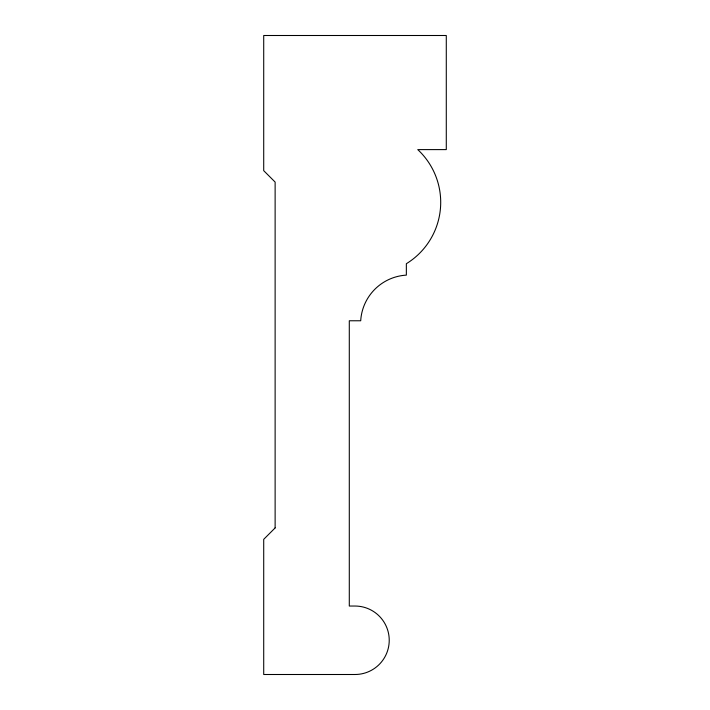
<?xml version="1.0" encoding="UTF-8"?>
<svg xmlns="http://www.w3.org/2000/svg" width="710" height="710" viewBox="0 0 710 710"><rect width="100%" height="100%" fill="white"/><g stroke="black" fill="none" stroke-linecap="round" stroke-linejoin="round"><path stroke-width="1.06" d="M275.125 527.929L263.712 539.334L263.712 674.5L355 674.5A34.231 34.231 0 0 0 389.231 640.269A34.231 34.231 0 0 0 355 606.038L349.293 606.038L349.293 320.769L360.707 320.769A48.582 48.582 0 0 1 406.351 275.125L406.351 263.712A72.021 72.021 0 0 0 417.755 149.606L446.288 149.606L446.288 35.5L263.712 35.5L263.712 170.666L275.125 182.071L275.125 527.929"/></g></svg>
